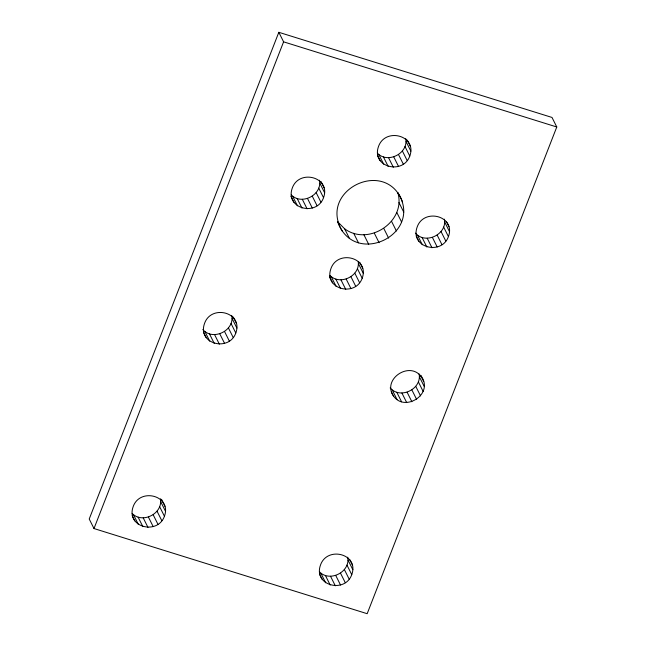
<?xml version="1.0" encoding="UTF-8"?>
<svg xmlns="http://www.w3.org/2000/svg" width="646" height="646" viewBox="0 0 646 646"><rect width="100%" height="100%" fill="white"/><g stroke="black" fill="none" stroke-linecap="round" stroke-linejoin="round"><path stroke-width="0.97" d="M132.164 513.465C142.491 524.197 163.276 513.457 160.394 498.793M164.431 516.259C172.054 495.579 140.029 487.334 133.213 506.521C125.582 527.201 157.608 535.445 164.431 516.259L159.659 506.722M202.836 329.525C212.8 341.306 234.756 330.671 231.777 315.563M235.806 333.021C243.437 312.349 211.412 304.096 204.588 323.291C196.965 343.963 228.983 352.215 235.806 333.021L231.034 323.485M291.273 194.906C301.601 205.638 322.378 194.898 319.504 180.234M323.541 197.692C331.164 177.02 299.138 168.776 292.315 187.962C284.692 208.642 316.718 216.886 323.541 197.692L318.761 188.164M329.92 275.446C339.949 285.847 360.129 276.068 358.264 261.767M362.188 278.232C369.819 257.56 337.793 249.316 330.97 268.502C323.339 289.182 355.365 297.426 362.188 278.232L357.416 268.704M377.506 153.288C387.834 164.019 408.619 153.28 405.736 138.624M344.633 228.797C368.511 246.586 406.318 221.723 397.847 192.678C424.325 234.207 354.137 268.106 337.624 221.748L344.633 228.797L349.405 238.326M409.774 156.082C417.405 135.41 385.379 127.157 378.556 146.351C370.925 167.023 402.951 175.276 409.774 156.082L405.002 146.545M319.487 571.855C329.815 582.587 350.6 571.847 347.726 557.183M351.755 574.649C359.386 553.969 327.361 545.725 320.537 564.911C312.914 585.591 344.94 593.836 351.755 574.649L346.983 565.113M415.451 233.125C425.415 244.907 447.371 234.272 444.391 219.164M448.421 236.622C456.052 215.95 424.026 207.697 417.203 226.891C409.58 247.563 441.606 255.816 448.421 236.622L443.649 227.085M390.168 387.915C400.124 399.696 422.08 389.062 419.101 373.953M391.371 391.702C399.955 415.386 436.018 395.304 420.643 375.318M278.822 32.3L89.221 519.013L93.993 528.549L367.178 613.7L556.779 126.987L552.007 117.451L278.822 32.3L283.594 41.837L556.779 126.987M93.993 528.549L283.594 41.837M421.515 377.054C410.024 360.363 381.681 379.186 393.535 396.038M407.255 140.109L410.291 146.174M446.338 221.513L448.938 226.714M406.076 141.587L410.848 151.124M444.723 222.127L449.495 231.664M402.393 151.027L407.174 160.563M441.048 231.567L445.821 241.103M398.525 154.588L403.298 164.124M437.172 235.136L441.945 244.664M393.753 156.889L398.525 166.426M432.4 237.437L437.18 246.966M388.553 157.705L393.333 167.241M427.208 238.245L431.98 247.781M383.441 156.946L388.214 166.482M422.088 237.494L426.869 247.022M378.911 154.701L383.684 164.229M377.571 155.508L380.179 160.709M417.558 235.241L422.331 244.777M416.218 236.048L418.826 241.249M398.962 202.578L403.742 212.114M396.814 212.486L401.594 222.022M391.613 221.449L396.386 230.985M383.861 228.579L388.634 238.116M374.325 233.182L379.097 242.718M363.932 234.805L368.704 244.341M353.701 233.295L358.473 242.831M420.611 375.439L423.655 381.511M419.44 376.925L424.212 386.453M321.046 181.599L324.05 187.792M359.669 262.26L362.705 268.332M319.835 183.206L324.615 192.742M418.366 381.875L423.138 391.411M358.49 263.746L363.262 273.282M415.758 386.356L420.538 395.893M316.16 192.637L320.933 202.174M354.815 273.185L359.588 282.714M411.882 389.926L416.662 399.462M312.284 196.206L317.065 205.743M350.94 276.746L355.712 286.283M407.117 392.227L411.89 401.764M307.52 198.508L312.293 208.044M346.167 279.048L350.94 288.584M401.917 393.034L406.697 402.571M302.32 199.323L307.092 208.852M340.967 279.863L345.747 289.4M396.805 392.284L401.578 401.82M297.208 198.564L301.981 208.101M392.267 390.031L397.048 399.567M335.855 279.104L340.628 288.641M292.67 196.311L297.451 205.848M331.325 276.851L336.098 286.388M290.902 196.255L293.938 202.319M329.581 276.674L330.453 278.41M329.985 277.659L332.593 282.867M233.287 317.049L236.323 323.121M232.108 318.535L236.88 328.063M349.672 559.541L352.272 564.741M348.057 560.155L352.829 569.691M228.434 327.966L233.206 337.503M344.383 569.594L349.155 579.123M224.558 331.535L229.33 341.072M340.507 573.155L345.279 582.692M219.785 333.837L224.566 343.373M335.734 575.457L340.515 584.993M214.593 334.644L219.365 344.181M209.474 333.893L214.254 343.43M330.542 576.272L335.314 585.809M204.944 331.64L209.716 341.177M325.423 575.513L330.203 585.05M203.603 332.448L206.211 337.648M320.892 573.26L325.665 582.797M319.552 574.068L322.16 579.276M161.508 499.293L164.948 506.351M160.733 501.764L165.505 511.301M157.051 511.204L161.831 520.733M153.175 514.765L157.955 524.302M148.41 517.066L153.183 526.603M143.21 517.882L147.991 527.419M138.099 517.123L142.871 526.66M133.569 514.87L138.341 524.407M132.228 515.686L134.828 520.886M402.62 202.214C386.211 156.905 317.323 190.263 342.396 231.276"/></g></svg>
